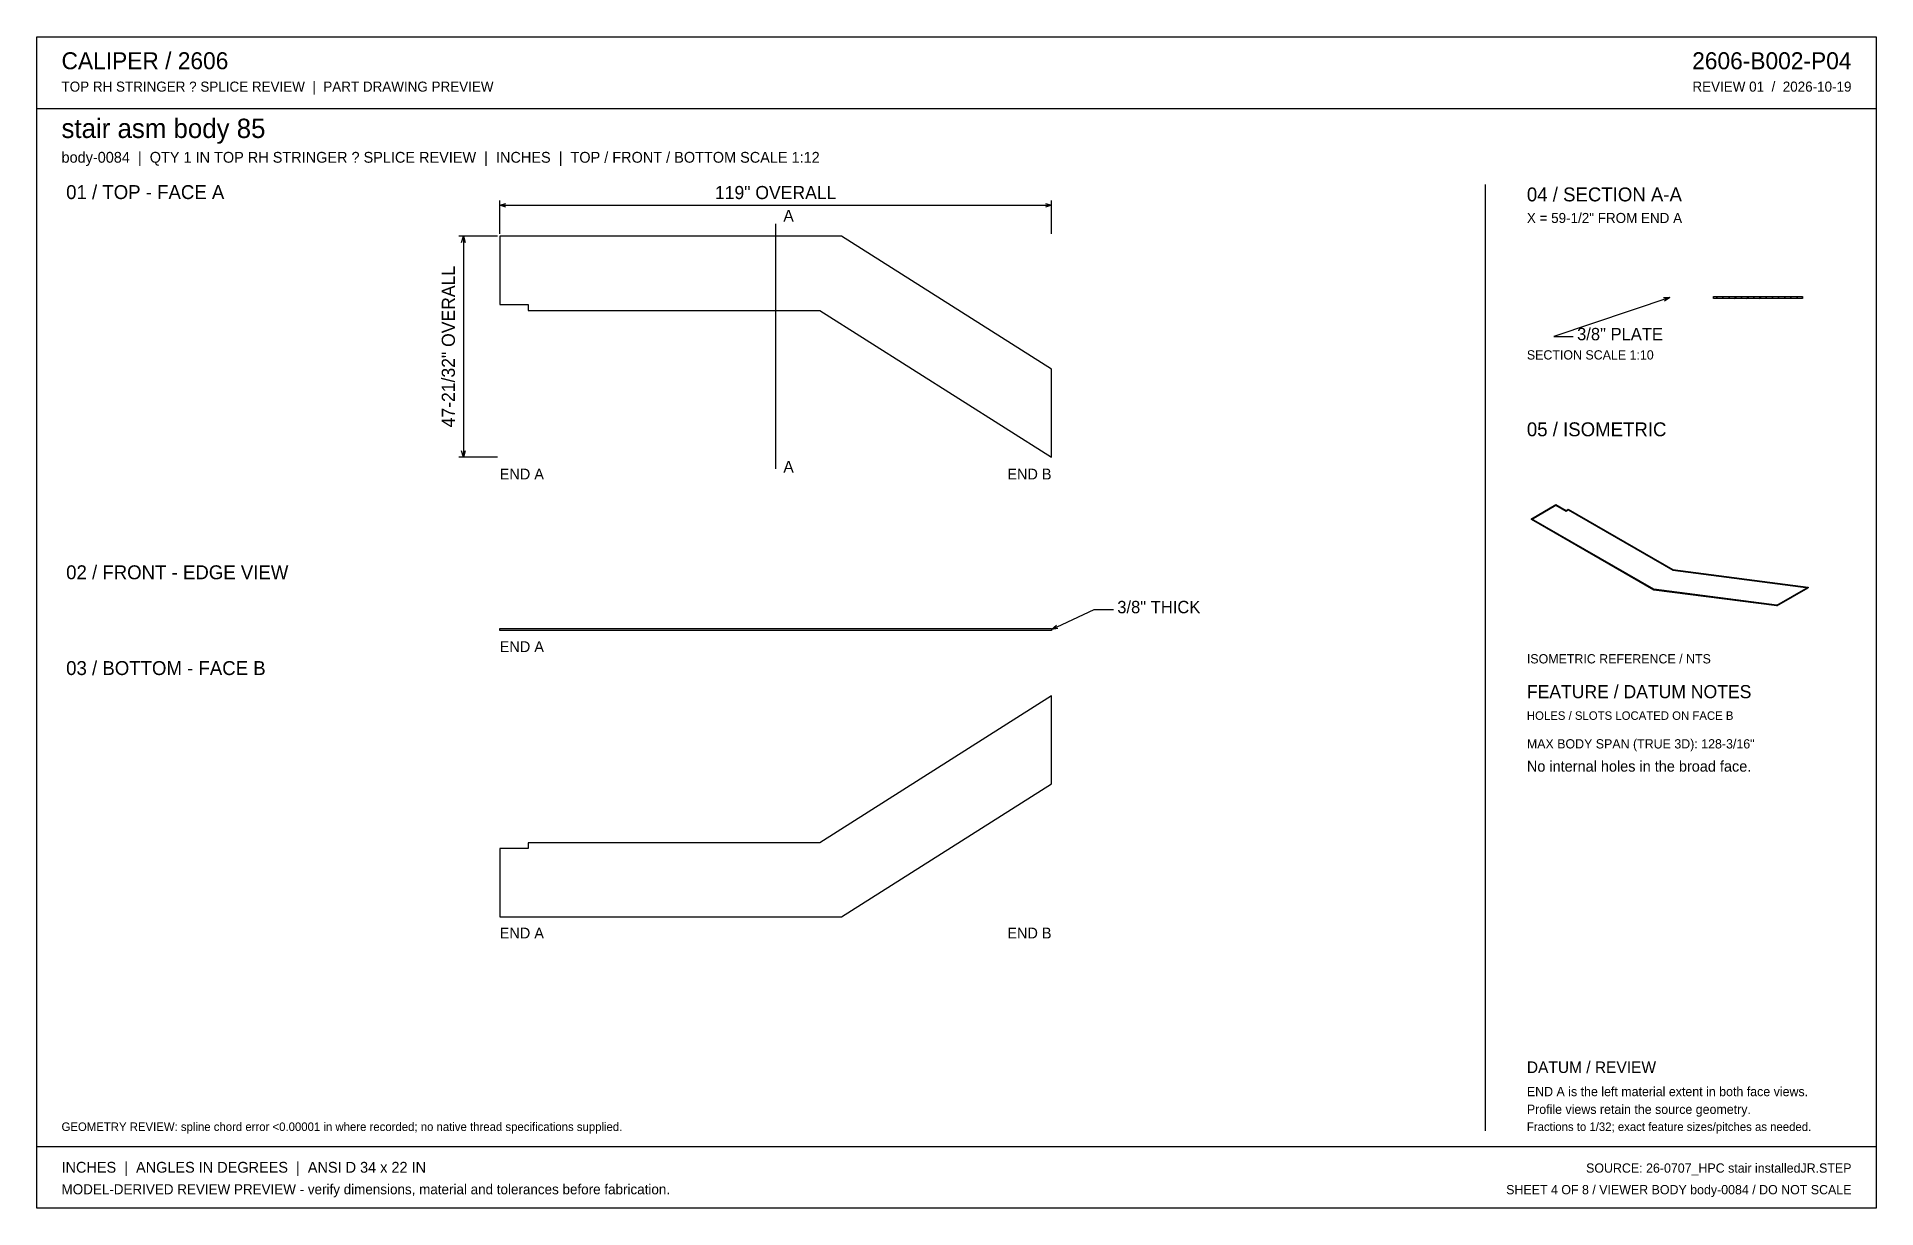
# Model space of a CAD drawing. Header units: inches. Extents: x 6 to 402, y 6 to 258.
import ezdxf
from ezdxf.enums import TextEntityAlignment as Align

# ---------------------------------------------------------------- set-up
doc = ezdxf.new("R2010")
doc.units = ezdxf.units.IN
doc.header["$MEASUREMENT"] = 0

msp = doc.modelspace()

# ---------------------------------------------------------------- linework, layer by layer
at = {"layer": 'ANNOTATION'}
for p, q in [((105.5, 215.82), (105.5, 222.99)), ((105.5, 221.99), (106.83, 222.4)), ((223.17, 222.4), (224.5, 221.99)), ((224.5, 215.82), (224.5, 222.99)), ((105.5, 221.99), (224.5, 221.99)), ((106.83, 221.57), (105.5, 221.99)), ((224.5, 221.99), (223.17, 221.57)), ((105, 215.32), (96.67, 215.32)), ((97.25, 213.99), (97.67, 215.32)), ((97.67, 215.32), (97.67, 167.68)), ((97.67, 215.32), (98.08, 213.99)), ((165, 217.99), (165, 165.18)), ((357.83, 202.11), (332.83, 193.72)), ((356.44, 202.08), (357.83, 202.11)), ((357.83, 202.11), (356.7, 201.29)), ((332.83, 193.72), (337, 193.72)), ((105, 167.68), (96.67, 167.68)), ((97.67, 167.68), (97.25, 169.01)), ((98.08, 169.01), (97.67, 167.68)), ((224.5, 130.48), (233.67, 134.83)), ((224.5, 130.48), (225.53, 131.43)), ((233.67, 134.83), (237.83, 134.83)), ((225.88, 130.67), (224.5, 130.48))]:
    msp.add_line(p, q, dxfattribs=at)
at = {"layer": 'OUTLINE'}
for p, q in [((5.67, 258.33), (402.33, 258.33)), ((5.67, 5.67), (5.67, 258.33)), ((402.33, 258.33), (402.33, 5.67)), ((5.67, 242.83), (402.33, 242.83)), ((318, 226.5), (318, 22.33)), ((179.17, 215.32), (105.5, 215.32)), ((105.5, 215.32), (105.5, 200.57)), ((224.5, 186.62), (179.17, 215.32)), ((367.22, 202.33), (386.42, 202.33)), ((367.22, 201.88), (367.22, 202.33)), ((367.72, 201.88), (368.17, 202.33)), ((369.05, 201.88), (369.5, 202.33)), ((370.39, 201.88), (370.84, 202.33)), ((371.72, 201.88), (372.17, 202.33)), ((373.05, 201.88), (373.5, 202.33)), ((374.39, 201.88), (374.84, 202.33)), ((375.72, 201.88), (376.17, 202.33)), ((377.05, 201.88), (377.5, 202.33)), ((378.39, 201.88), (378.84, 202.33)), ((379.72, 201.88), (380.17, 202.33)), ((381.05, 201.88), (381.5, 202.33)), ((382.39, 201.88), (382.84, 202.33)), ((383.72, 201.88), (384.17, 202.33)), ((385.05, 201.88), (385.5, 202.33)), ((386.39, 201.88), (386.42, 202.33)), ((386.42, 202.33), (386.42, 201.88)), ((105.5, 200.57), (111.62, 200.57)), ((111.62, 200.57), (111.62, 199.32)), ((111.62, 199.32), (174.53, 199.32)), ((174.53, 199.32), (224.5, 167.68)), ((386.42, 201.88), (367.22, 201.88)), ((224.5, 167.68), (224.5, 186.62)), ((328, 154.39), (333.28, 157.44)), ((328, 154.23), (333.28, 157.28)), ((333.28, 157.44), (335.47, 156.17)), ((333.28, 157.28), (333.28, 157.44)), ((333.28, 157.28), (335.47, 156.01)), ((335.47, 156.17), (335.92, 156.43)), ((335.47, 156.01), (335.92, 156.27)), ((335.47, 156.17), (335.47, 156.01)), ((335.92, 156.43), (358.45, 143.42)), ((335.92, 156.27), (335.92, 156.43)), ((335.92, 156.27), (358.45, 143.27)), ((354.38, 139.16), (328, 154.39)), ((328, 154.23), (328, 154.39)), ((354.38, 139), (328, 154.23)), ((358.45, 143.27), (358.45, 143.42)), ((358.45, 143.42), (387.67, 139.63)), ((358.45, 143.27), (387.67, 139.48)), ((354.38, 139), (354.38, 139.16)), ((380.89, 135.72), (354.38, 139.16)), ((380.89, 135.56), (354.38, 139)), ((380.89, 135.72), (387.67, 139.63)), ((380.89, 135.56), (387.67, 139.48)), ((387.67, 139.63), (387.67, 139.48)), ((380.89, 135.56), (380.89, 135.72)), ((105.5, 130.67), (224.5, 130.67)), ((105.5, 130.29), (105.5, 130.67)), ((224.5, 130.29), (105.5, 130.29)), ((224.5, 130.67), (224.5, 130.29)), ((224.5, 116.15), (174.53, 84.51)), ((224.5, 97.22), (224.5, 116.15)), ((179.17, 68.51), (224.5, 97.22)), ((174.53, 84.51), (111.62, 84.51)), ((111.62, 84.51), (111.62, 83.26)), ((111.62, 83.26), (105.5, 83.26)), ((105.5, 83.26), (105.5, 68.51)), ((105.5, 68.51), (179.17, 68.51)), ((5.67, 19), (402.33, 19)), ((402.33, 5.67), (5.67, 5.67))]:
    msp.add_line(p, q, dxfattribs=at)

# ---------------------------------------------------------------- texts
at = {"layer": 'ANNOTATION'}
for s, height, p in [('CALIPER / 2606', 3.6667, (11, 251.33)), ('TOP RH STRINGER ? SPLICE REVIEW  |  PART DRAWING PREVIEW', 2.1667, (11, 246.5)), ('stair asm body 85', 4.1667, (11, 236.5)), ('body-0084  |  QTY 1 IN TOP RH STRINGER ? SPLICE REVIEW  |  INCHES  |  TOP / FRONT / BOTTOM SCALE 1:12', 2.33333, (11, 231.17)), ('01 / TOP - FACE A', 3, (12, 223.33)), ('04 / SECTION A-A', 3, (327, 222.83)), ('A', 2.5, (166.67, 218.49)), ('X = 59-1/2" FROM END A', 2.1667, (327, 218.17)), ('3/8" PLATE', 2.667, (337.83, 192.88)), ('SECTION SCALE 1:10', 2, (327, 188.72)), ('05 / ISOMETRIC', 3, (327, 172.17)), ('A', 2.5, (166.67, 164.35)), ('END A', 2.333, (105.5, 162.85)), ('02 / FRONT - EDGE VIEW', 3, (12, 141.33)), ('3/8" THICK', 2.667, (238.67, 134)), ('END A', 2.333, (105.5, 125.62)), ('03 / BOTTOM - FACE B', 3, (12, 120.67)), ('ISOMETRIC REFERENCE / NTS', 2, (327, 123.17)), ('FEATURE / DATUM NOTES', 2.8333, (327, 115.67)), ('HOLES / SLOTS LOCATED ON FACE B', 1.8333, (327, 111)), ('MAX BODY SPAN (TRUE 3D): 128-3/16"', 2, (327, 104.83)), ('No internal holes in the broad face.', 2.3333, (327, 99.83)), ('END A', 2.333, (105.5, 63.85)), ('DATUM / REVIEW', 2.5, (327, 34.83)), ('END A is the left material extent in both face views.', 2, (327, 29.83)), ('Profile views retain the source geometry.', 2, (327, 26)), ('GEOMETRY REVIEW: spline chord error <0.00001 in where recorded; no native thread specifications supplied.', 1.83333, (11, 22.33)), ('Fractions to 1/32; exact feature sizes/pitches as needed.', 1.8333, (327, 22.33)), ('INCHES  |  ANGLES IN DEGREES  |  ANSI D 34 x 22 IN', 2.3333, (11, 13.33)), ('MODEL-DERIVED REVIEW PREVIEW - verify dimensions, material and tolerances before fabrication.', 2.1667, (11, 8.67))]:
    msp.add_text(s, height=height, dxfattribs=at).set_placement(p)
for s, height, p in [('2606-B002-P04', 3.6667, (397, 251.33)), ('REVIEW 01  /  2026-10-19', 2.1667, (397, 246.5)), ('END B', 2.333, (224.5, 162.85)), ('END B', 2.333, (224.5, 63.85)), ('SOURCE: 26-0707_HPC stair installedJR.STEP', 2, (397, 13.33)), ('SHEET 4 OF 8 / VIEWER BODY body-0084 / DO NOT SCALE', 2, (397, 8.67))]:
    msp.add_text(s, height=height, dxfattribs=at).set_placement(p, align=Align.RIGHT)
msp.add_text('119" OVERALL', height=2.8333, dxfattribs=at).set_placement((165, 223.32), align=Align.CENTER)
msp.add_text('47-21/32" OVERALL', height=2.8333, rotation=90, dxfattribs=at).set_placement((95.83, 191.5), align=Align.CENTER)

doc.saveas('drawing.dxf')
